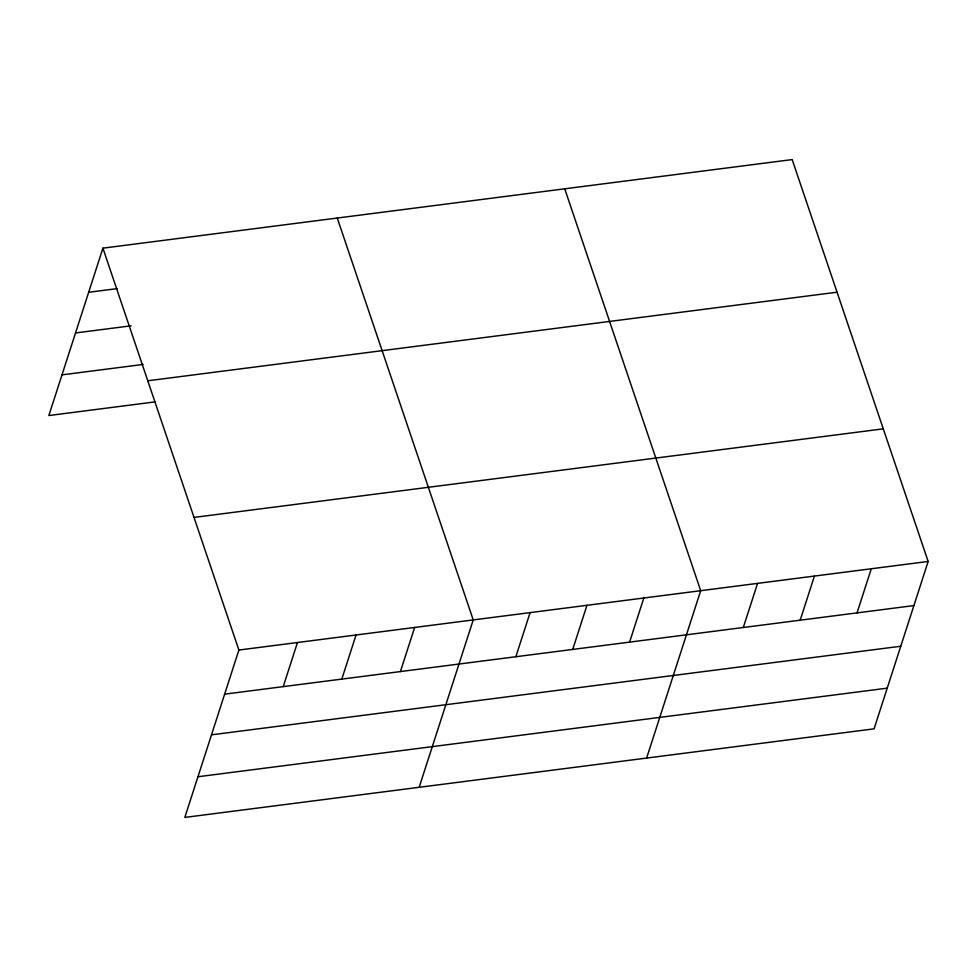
<?xml version="1.0" encoding="UTF-8"?>
<svg xmlns="http://www.w3.org/2000/svg" width="977" height="977" viewBox="0 0 977 977"><rect width="100%" height="100%" fill="white"/><g stroke="black" fill="none" stroke-linecap="round" stroke-linejoin="round"><path stroke-width="1.47" d="M102.915 248.158L238.889 650.047L184.824 817.419L874.085 728.842L928.15 561.457L792.176 159.581L102.915 248.158L48.85 415.543L155.514 401.828M283.22 686.636L297.472 642.512M341.803 679.1L356.055 634.989M400.399 671.578L414.651 627.454M419.17 787.303L473.234 619.919L337.26 218.042M515.844 656.739L530.096 612.616M572.717 649.424L586.969 605.313M629.579 642.121L643.831 597.997M646.627 758.067L700.692 590.694L564.718 188.805M743.302 627.503L757.554 583.379M800.175 620.2L814.427 576.076M857.037 612.884L871.289 568.773M88.663 292.282L117.203 288.618M75.522 332.962L131.101 325.817M61.991 374.863L143.106 364.445M147.783 380.786L837.045 292.196M194.008 517.419L883.281 428.842M238.889 650.047L928.15 561.457M224.637 694.158L913.898 605.581M211.496 734.838L900.757 646.249M197.965 776.752L887.226 688.162"/></g></svg>
